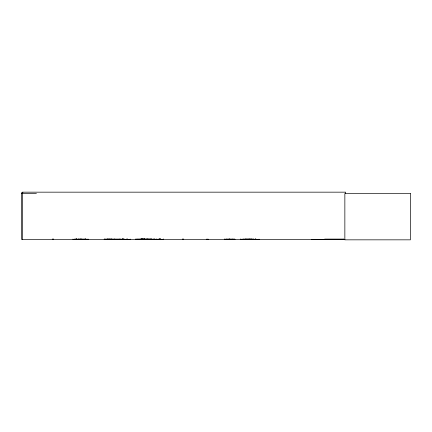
<?xml version="1.0" encoding="UTF-8"?>
<svg xmlns="http://www.w3.org/2000/svg" width="432" height="432" viewBox="0 0 432 432"><rect width="100%" height="100%" fill="white"/><g stroke="black" fill="none" stroke-linecap="round" stroke-linejoin="round"><path stroke-width="0.65" d="M79.925 239.431L79.931 239.063M119.54 239.431L119.54 239.063M156.195 239.431L156.227 239.063M156.568 239.431L156.568 239.063M163.177 239.431L163.177 239.063M163.517 239.398L135.4 239.42M137.959 239.387L137.975 239.063M144.596 239.431L144.682 239.096M152.669 239.387L152.69 239.063M127.494 239.387L127.516 239.063M240.3 239.447L259.135 239.409M244.69 239.387L244.717 239.063M245.884 239.387L245.911 239.063M246.704 239.387L246.731 239.063M248.314 239.387L248.292 238.966M249.68 239.387L249.707 239.063M208.192 239.398L208.213 239.096L208.235 239.447M146.129 239.387L146.059 239.063M126.538 239.387L126.49 239.063M206.248 239.398L208.213 239.35M141.718 239.398L141.691 238.869M108.821 239.398L108.859 239.096M151.637 239.398L151.675 239.096M78.656 239.398L78.7 239.096M22.95 192.65L21.6 192.65L21.6 239.447L344.941 239.447M21.6 193.52L36.418 193.52M77.447 239.144L86.098 239.144M104.231 239.144L121.117 239.144M135.41 239.144L147.863 239.144M226.265 239.144L234.889 239.144M77.431 239.258L86.114 239.258M104.215 239.269L121.133 239.269M135.394 239.269L147.879 239.258M226.249 239.258L234.905 239.258M311.861 239.333L324.421 239.333M324.999 239.279L343.829 239.279M88.301 239.409L72.981 239.431L72.981 239.063M104.22 239.42L130.307 239.409M234.9 239.42L224.429 239.398M324.421 239.425L311.861 239.425L324.421 239.436L324.41 239.08M159.797 239.398L159.829 238.966M127.364 239.387L127.354 239.096M88.047 239.398L88.004 239.096M151.864 239.398L151.826 239.096M157.334 239.398L157.297 239.096L157.259 239.447M146.551 239.447L146.448 239.063M114.512 239.398L114.475 239.096M160.526 239.387L160.52 238.869M254.011 239.387L253.984 239.063M252.736 239.387L252.709 239.063M251.37 239.387L251.343 239.063M249.761 239.387L249.734 239.063M247.747 239.387L247.768 238.966M245.106 239.387L245.079 239.063M154.883 239.447L154.78 239.096L154.769 239.447M139.817 239.398L139.741 239.096L139.747 239.387M159.548 239.387L159.586 238.966M141.383 239.387L141.415 238.966M345.616 193.52L345.616 192.164L22.361 192.164L22.361 239.447M255.971 239.063L255.971 239.447M255.614 238.966L255.614 239.447M255.398 238.966L255.398 239.447M255.182 239.063L255.182 239.447M253.282 238.966L253.282 239.447M253.066 238.966L253.066 239.447M252.18 239.063L252.18 239.447M251.824 238.966L251.824 239.447M251.608 238.966L251.608 239.447M250.63 238.966L250.63 239.447M250.409 238.966L250.409 239.447M249.485 238.966L249.485 239.447M249.269 238.966L249.269 239.447M248.913 239.063L248.913 239.447M248.076 238.966L248.076 239.447M247.99 238.966L247.99 239.447M247.72 239.063L247.72 239.447M246.375 238.966L246.375 239.447M246.159 238.966L246.159 239.447M245.651 238.966L245.651 239.447M245.435 238.966L245.435 239.447M244.042 238.966L244.042 239.447M243.826 238.966L243.826 239.447M243.47 239.063L243.47 239.447M232.756 239.063L232.756 239.447M229.403 238.966L229.403 239.447M229.165 238.966L229.165 239.447M226.201 239.063L226.201 239.447M225.812 239.063L225.812 239.447M224.888 238.966L224.953 239.447M224.381 239.063L224.381 239.447M206.415 239.063L206.415 239.447M183.681 238.869L183.681 239.447M182.331 238.869L182.331 239.447M163.517 239.063L163.523 239.447M160.169 238.966L160.169 239.447L160.099 238.966M159.926 238.966L159.921 239.447M159.489 239.063L159.489 239.447M159.44 239.063L159.44 239.447M158.695 238.966L158.69 239.447M155.887 239.063L155.887 239.447M154.618 238.966L154.618 239.447M154.472 238.966L154.472 239.447M153.284 238.966L153.284 239.447M153.144 238.966L153.068 239.447M151.713 239.063L151.789 239.447M151.335 238.966L151.335 239.447M151.108 238.966L151.108 239.447M150.638 239.063L150.638 239.447M150.309 238.966L150.277 239.447M150.233 239.096L150.196 239.398L150.163 238.966M149.72 238.966L149.72 239.447M149.488 238.966L149.488 239.447M148.921 238.966L148.921 239.447M148.775 238.966L148.775 239.447M148.138 239.063L148.138 239.447M147.998 238.966L147.998 239.447M147.852 238.966L147.841 239.447L147.798 239.063M147.523 239.063L147.523 239.447M146.178 239.063L146.178 239.447M145.098 239.063L145.098 239.447M144.698 239.063L144.698 239.447M144.445 238.966L144.482 239.447M144.239 238.966L144.239 239.447M144.207 238.966L144.207 239.447M143.689 238.966L143.689 239.447M143.543 238.966L143.543 239.447M143.014 238.966L143.014 239.447M142.776 238.966L142.776 239.447M142.646 238.869L142.646 239.447M142.268 238.966L142.268 239.447M141.896 239.063L141.874 239.447M141.356 239.063L141.334 239.447M140.956 238.966L140.956 239.447M140.908 239.063L140.848 239.447M130.162 239.063L130.162 239.447M127.31 239.063L127.31 239.447M126.592 239.063L126.592 239.447M124.659 239.063L124.659 239.447M123.946 239.063L123.946 239.447M123.741 239.063L123.741 239.447M123.131 238.966L123.131 239.447M123.039 238.966L123.039 239.447M122.974 238.869L122.974 239.447M122.899 238.966L122.893 239.447M122.753 239.063L122.731 239.447L122.71 239.096M122.288 239.063L122.288 239.447M122.245 239.063L122.245 239.447M121.095 239.063L121.095 239.447M114.437 239.063L114.437 239.447M111.802 238.966L111.802 239.447M111.656 238.966L111.656 239.447M110.246 239.063L110.246 239.447M109.895 238.869L109.895 239.447M108.94 238.869L108.896 239.447M107.487 238.966L107.487 239.447M107.341 238.966L107.341 239.447M104.706 239.063L104.706 239.447M87.961 239.063L87.961 239.447M85.86 238.966L85.86 239.447M85.757 238.966L85.757 239.447M85.055 239.063L85.055 239.447M81.648 239.063L81.648 239.447M80.951 238.966L80.951 239.447M80.849 238.966L80.849 239.447M78.748 239.063L78.748 239.447M76.658 238.869L76.658 239.447M76.572 238.966L76.583 239.447M76.334 238.966L76.34 239.447M76.183 238.869L76.183 239.447M75.465 238.869L75.465 239.447M74.828 238.869L74.828 239.447M53.66 238.869L53.66 239.447M52.31 238.869L52.31 239.447M240.446 239.35L240.467 239.063L240.446 239.35M242.055 239.35L242.077 239.063L242.055 239.35M250.965 239.35L250.987 239.063L250.965 239.35M410.4 193.52L344.855 193.52L344.855 239.836L410.4 239.836L410.4 193.52M343.829 239.139L324.999 239.139L325.015 239.447L343.829 239.431L343.829 239.139M259.016 239.398L258.995 239.096L258.973 239.447M207.733 239.447L207.733 238.966L207.668 239.447"/></g></svg>
